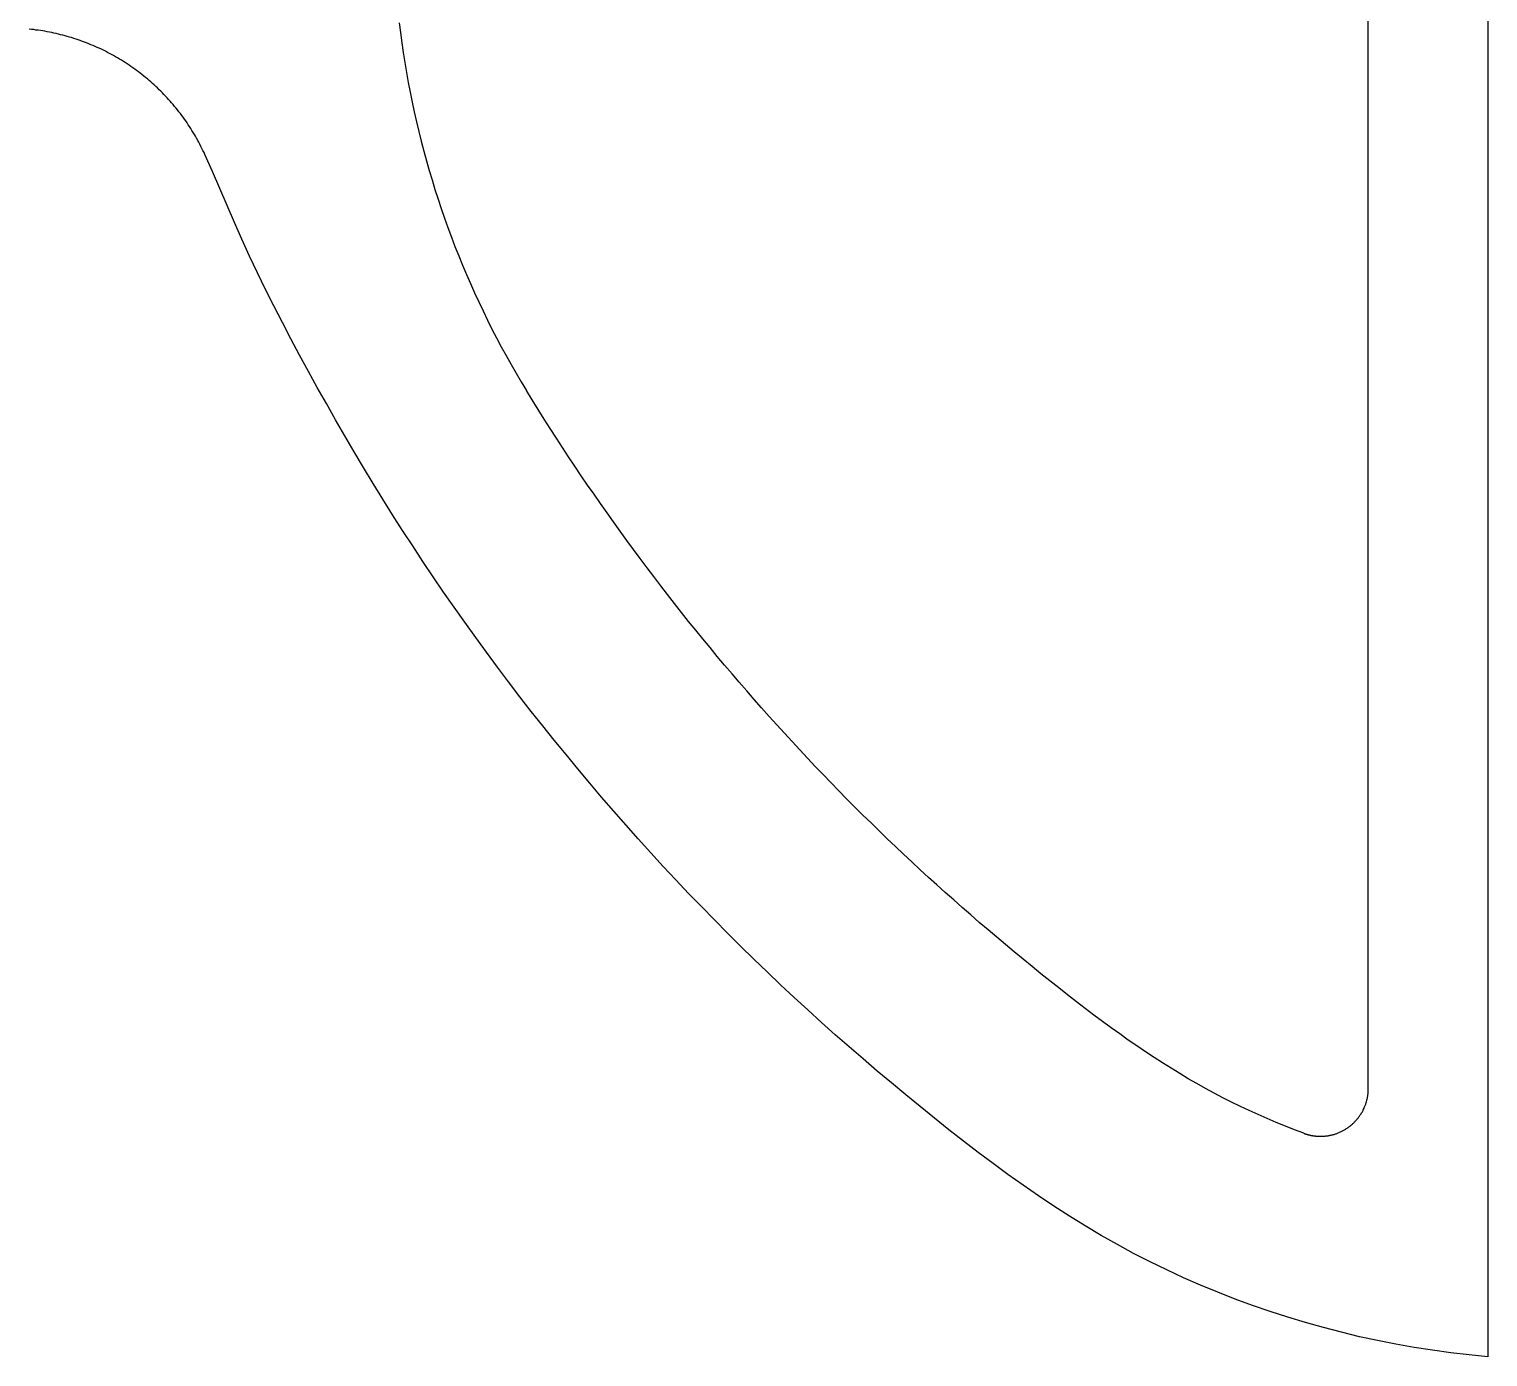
# Model space of a CAD drawing. Header units: metres. Extents: x -139 to -6, y -120 to 120.
# Drawn here: x -128 to -6, y -120.4 to -9.4 of the extents above; entities that cross this region are included whole.
import ezdxf

# ---------------------------------------------------------------- set-up
doc = ezdxf.new("R2010")
doc.units = ezdxf.units.M

msp = doc.modelspace()

# ---------------------------------------------------------------- linework, layer by layer
for p, q in [((-6, 120.39), (-6, -120.39)), ((-16, -97.95), (-16, 97.95)), ((-127.86, -9.37), (-128.05, -9.35)), ((-127.67, -9.39), (-127.86, -9.37)), ((-127.48, -9.42), (-127.67, -9.39)), ((-127.29, -9.44), (-127.48, -9.42)), ((-127.1, -9.47), (-127.29, -9.44)), ((-126.91, -9.5), (-127.1, -9.47)), ((-126.73, -9.53), (-126.91, -9.5)), ((-126.54, -9.56), (-126.73, -9.53)), ((-126.35, -9.6), (-126.54, -9.56)), ((-126.16, -9.64), (-126.35, -9.6)), ((-125.98, -9.68), (-126.16, -9.64)), ((-125.79, -9.72), (-125.98, -9.68)), ((-125.6, -9.76), (-125.79, -9.72)), ((-125.42, -9.81), (-125.6, -9.76)), ((-97.08, -8.81), (-96.98, -9.64)), ((-96.98, -9.64), (-96.87, -10.48)), ((-125.23, -9.85), (-125.42, -9.81)), ((-125.05, -9.9), (-125.23, -9.85)), ((-124.86, -9.96), (-125.05, -9.9)), ((-124.68, -10.01), (-124.86, -9.96)), ((-124.5, -10.06), (-124.68, -10.01)), ((-124.32, -10.12), (-124.5, -10.06)), ((-124.13, -10.18), (-124.32, -10.12)), ((-123.95, -10.24), (-124.13, -10.18)), ((-123.77, -10.3), (-123.95, -10.24)), ((-123.59, -10.37), (-123.77, -10.3)), ((-123.41, -10.43), (-123.59, -10.37)), ((-123.24, -10.5), (-123.41, -10.43)), ((-123.06, -10.57), (-123.24, -10.5)), ((-122.88, -10.65), (-123.06, -10.57)), ((-122.7, -10.72), (-122.88, -10.65)), ((-122.53, -10.8), (-122.7, -10.72)), ((-122.36, -10.87), (-122.53, -10.8)), ((-122.18, -10.95), (-122.36, -10.87)), ((-122.01, -11.03), (-122.18, -10.95)), ((-96.87, -10.48), (-96.75, -11.31)), ((-121.84, -11.12), (-122.01, -11.03)), ((-121.67, -11.2), (-121.84, -11.12)), ((-121.5, -11.29), (-121.67, -11.2)), ((-121.33, -11.38), (-121.5, -11.29)), ((-121.16, -11.47), (-121.33, -11.38)), ((-120.99, -11.56), (-121.16, -11.47)), ((-120.82, -11.65), (-120.99, -11.56)), ((-120.66, -11.75), (-120.82, -11.65)), ((-120.49, -11.85), (-120.66, -11.75)), ((-120.33, -11.95), (-120.49, -11.85)), ((-120.17, -12.05), (-120.33, -11.95)), ((-120.01, -12.15), (-120.17, -12.05)), ((-119.85, -12.25), (-120.01, -12.15)), ((-96.75, -11.31), (-96.62, -12.14)), ((-96.62, -12.14), (-96.48, -12.97)), ((-119.69, -12.36), (-119.85, -12.25)), ((-119.53, -12.47), (-119.69, -12.36)), ((-119.37, -12.58), (-119.53, -12.47)), ((-119.22, -12.69), (-119.37, -12.58)), ((-119.07, -12.8), (-119.22, -12.69)), ((-118.91, -12.92), (-119.07, -12.8)), ((-118.76, -13.03), (-118.91, -12.92)), ((-118.61, -13.15), (-118.76, -13.03)), ((-118.46, -13.27), (-118.61, -13.15)), ((-118.31, -13.39), (-118.46, -13.27)), ((-118.16, -13.51), (-118.31, -13.39)), ((-96.48, -12.97), (-96.33, -13.8)), ((-118.02, -13.63), (-118.16, -13.51)), ((-117.88, -13.76), (-118.02, -13.63)), ((-117.73, -13.89), (-117.88, -13.76)), ((-117.59, -14.01), (-117.73, -13.89)), ((-117.45, -14.14), (-117.59, -14.01)), ((-117.31, -14.27), (-117.45, -14.14)), ((-117.17, -14.41), (-117.31, -14.27)), ((-117.04, -14.54), (-117.17, -14.41)), ((-116.9, -14.68), (-117.04, -14.54)), ((-96.33, -13.8), (-96.17, -14.62)), ((-96.17, -14.62), (-96, -15.45)), ((-116.77, -14.81), (-116.9, -14.68)), ((-116.64, -14.95), (-116.77, -14.81)), ((-116.51, -15.09), (-116.64, -14.95)), ((-116.38, -15.23), (-116.51, -15.09)), ((-116.25, -15.37), (-116.38, -15.23)), ((-116.13, -15.52), (-116.25, -15.37)), ((-116, -15.66), (-116.13, -15.52)), ((-115.88, -15.81), (-116, -15.66)), ((-115.76, -15.96), (-115.88, -15.81)), ((-96, -15.45), (-95.83, -16.27)), ((-115.64, -16.11), (-115.76, -15.96)), ((-115.52, -16.26), (-115.64, -16.11)), ((-115.4, -16.41), (-115.52, -16.26)), ((-115.29, -16.56), (-115.4, -16.41)), ((-115.17, -16.71), (-115.29, -16.56)), ((-115.06, -16.87), (-115.17, -16.71)), ((-114.95, -17.02), (-115.06, -16.87)), ((-114.84, -17.18), (-114.95, -17.02)), ((-95.83, -16.27), (-95.64, -17.09)), ((-114.74, -17.34), (-114.84, -17.18)), ((-114.63, -17.5), (-114.74, -17.34)), ((-114.53, -17.66), (-114.63, -17.5)), ((-114.43, -17.82), (-114.53, -17.66)), ((-114.33, -17.98), (-114.43, -17.82)), ((-114.23, -18.15), (-114.33, -17.98)), ((-114.13, -18.31), (-114.23, -18.15)), ((-95.64, -17.09), (-95.45, -17.91)), ((-95.45, -17.91), (-95.25, -18.72)), ((-114.04, -18.48), (-114.13, -18.31)), ((-113.95, -18.65), (-114.04, -18.48)), ((-113.85, -18.81), (-113.95, -18.65)), ((-113.76, -18.98), (-113.85, -18.81)), ((-113.68, -19.15), (-113.76, -18.98)), ((-113.59, -19.32), (-113.68, -19.15)), ((-113.51, -19.49), (-113.59, -19.32)), ((-113.42, -19.67), (-113.51, -19.49)), ((-95.25, -18.72), (-95.03, -19.54)), ((-113.34, -19.84), (-113.42, -19.67)), ((-112.71, -21.25), (-113.34, -19.84)), ((-95.03, -19.54), (-94.81, -20.35)), ((-94.81, -20.35), (-94.58, -21.16)), ((-112.1, -22.67), (-112.71, -21.25)), ((-94.58, -21.16), (-94.34, -21.96)), ((-94.34, -21.96), (-94.1, -22.77)), ((-111.49, -24.09), (-112.1, -22.67)), ((-94.1, -22.77), (-93.84, -23.57)), ((-110.88, -25.51), (-111.49, -24.09)), ((-93.84, -23.57), (-93.57, -24.36)), ((-93.57, -24.36), (-93.3, -25.16)), ((-110.26, -26.92), (-110.88, -25.51)), ((-93.3, -25.16), (-93.01, -25.95)), ((-93.01, -25.95), (-92.72, -26.74)), ((-92.72, -26.74), (-92.42, -27.52)), ((-109.61, -28.33), (-110.26, -26.92)), ((-92.42, -27.52), (-92.11, -28.31)), ((-108.95, -29.73), (-109.61, -28.33)), ((-92.11, -28.31), (-91.79, -29.08)), ((-91.79, -29.08), (-91.47, -29.86)), ((-108.27, -31.11), (-108.95, -29.73)), ((-91.47, -29.86), (-91.13, -30.63)), ((-107.57, -32.5), (-108.27, -31.11)), ((-91.13, -30.63), (-90.79, -31.4)), ((-90.79, -31.4), (-90.43, -32.16)), ((-106.86, -33.87), (-107.57, -32.5)), ((-90.43, -32.16), (-90.07, -32.92)), ((-90.07, -32.92), (-89.7, -33.68)), ((-106.15, -35.24), (-106.86, -33.87)), ((-89.7, -33.68), (-89.33, -34.43)), ((-105.42, -36.61), (-106.15, -35.24)), ((-89.33, -34.43), (-88.94, -35.17)), ((-88.94, -35.17), (-88.55, -35.92)), ((-104.68, -37.97), (-105.42, -36.61)), ((-88.55, -35.92), (-88.14, -36.65)), ((-88.14, -36.65), (-87.73, -37.39)), ((-87.73, -37.39), (-87.31, -38.12)), ((-103.94, -39.32), (-104.68, -37.97)), ((-87.31, -38.12), (-86.89, -38.84)), ((-86.89, -38.84), (-86.45, -39.56)), ((-103.18, -40.67), (-103.94, -39.32)), ((-85.96, -40.36), (-86.45, -39.56)), ((-102.42, -42.02), (-103.18, -40.67)), ((-85.46, -41.16), (-85.96, -40.36)), ((-84.96, -41.96), (-85.46, -41.16)), ((-101.65, -43.36), (-102.42, -42.02)), ((-84.45, -42.76), (-84.96, -41.96)), ((-100.87, -44.7), (-101.65, -43.36)), ((-83.94, -43.55), (-84.45, -42.76)), ((-83.43, -44.34), (-83.94, -43.55)), ((-100.08, -46.02), (-100.87, -44.7)), ((-82.91, -45.13), (-83.43, -44.34)), ((-82.38, -45.91), (-82.91, -45.13)), ((-99.27, -47.35), (-100.08, -46.02)), ((-81.85, -46.7), (-82.38, -45.91)), ((-98.46, -48.66), (-99.27, -47.35)), ((-81.32, -47.48), (-81.85, -46.7)), ((-80.78, -48.25), (-81.32, -47.48)), ((-97.64, -49.97), (-98.46, -48.66)), ((-80.24, -49.03), (-80.78, -48.25)), ((-96.8, -51.28), (-97.64, -49.97)), ((-79.7, -49.8), (-80.24, -49.03)), ((-79.15, -50.57), (-79.7, -49.8)), ((-78.6, -51.34), (-79.15, -50.57)), ((-95.96, -52.57), (-96.8, -51.28)), ((-78.04, -52.11), (-78.6, -51.34)), ((-77.48, -52.87), (-78.04, -52.11)), ((-95.11, -53.87), (-95.96, -52.57)), ((-76.92, -53.63), (-77.48, -52.87)), ((-76.35, -54.39), (-76.92, -53.63)), ((-94.24, -55.15), (-95.11, -53.87)), ((-75.78, -55.14), (-76.35, -54.39)), ((-93.37, -56.43), (-94.24, -55.15)), ((-75.21, -55.9), (-75.78, -55.14)), ((-74.63, -56.64), (-75.21, -55.9)), ((-92.49, -57.7), (-93.37, -56.43)), ((-74.04, -57.39), (-74.63, -56.64)), ((-91.59, -58.96), (-92.49, -57.7)), ((-73.46, -58.13), (-74.04, -57.39)), ((-72.87, -58.88), (-73.46, -58.13)), ((-90.69, -60.22), (-91.59, -58.96)), ((-72.27, -59.61), (-72.87, -58.88)), ((-71.67, -60.35), (-72.27, -59.61)), ((-89.78, -61.47), (-90.69, -60.22)), ((-71.07, -61.08), (-71.67, -60.35)), ((-88.86, -62.72), (-89.78, -61.47)), ((-70.47, -61.81), (-71.07, -61.08)), ((-69.86, -62.54), (-70.47, -61.81)), ((-87.93, -63.95), (-88.86, -62.72)), ((-69.24, -63.26), (-69.86, -62.54)), ((-68.63, -63.98), (-69.24, -63.26)), ((-86.99, -65.18), (-87.93, -63.95)), ((-68.01, -64.7), (-68.63, -63.98)), ((-86.04, -66.41), (-86.99, -65.18)), ((-67.38, -65.41), (-68.01, -64.7)), ((-66.76, -66.12), (-67.38, -65.41)), ((-85.08, -67.62), (-86.04, -66.41)), ((-66.13, -66.83), (-66.76, -66.12)), ((-65.49, -67.54), (-66.13, -66.83)), ((-84.11, -68.83), (-85.08, -67.62)), ((-64.85, -68.24), (-65.49, -67.54)), ((-64.21, -68.94), (-64.85, -68.24)), ((-83.13, -70.03), (-84.11, -68.83)), ((-63.57, -69.63), (-64.21, -68.94)), ((-82.15, -71.22), (-83.13, -70.03)), ((-62.92, -70.32), (-63.57, -69.63)), ((-62.27, -71.01), (-62.92, -70.32)), ((-81.15, -72.41), (-82.15, -71.22)), ((-61.61, -71.7), (-62.27, -71.01)), ((-60.95, -72.38), (-61.61, -71.7)), ((-80.15, -73.59), (-81.15, -72.41)), ((-60.29, -73.06), (-60.95, -72.38)), ((-59.62, -73.74), (-60.29, -73.06)), ((-79.14, -74.76), (-80.15, -73.59)), ((-58.96, -74.41), (-59.62, -73.74)), ((-58.29, -75.08), (-58.96, -74.41)), ((-78.11, -75.93), (-79.14, -74.76)), ((-57.61, -75.74), (-58.29, -75.08)), ((-77.08, -77.08), (-78.11, -75.93)), ((-56.94, -76.4), (-57.61, -75.74)), ((-56.26, -77.06), (-56.94, -76.4)), ((-76.04, -78.23), (-77.08, -77.08)), ((-55.57, -77.71), (-56.26, -77.06)), ((-54.89, -78.36), (-55.57, -77.71)), ((-74.99, -79.37), (-76.04, -78.23)), ((-54.2, -79), (-54.89, -78.36)), ((-53.5, -79.65), (-54.2, -79)), ((-73.94, -80.5), (-74.99, -79.37)), ((-72.87, -81.63), (-73.94, -80.5)), ((-52.81, -80.29), (-53.5, -79.65)), ((-52.11, -80.92), (-52.81, -80.29)), ((-71.8, -82.74), (-72.87, -81.63)), ((-51.4, -81.55), (-52.11, -80.92)), ((-50.69, -82.18), (-51.4, -81.55)), ((-70.72, -83.85), (-71.8, -82.74)), ((-49.98, -82.81), (-50.69, -82.18)), ((-49.27, -83.44), (-49.98, -82.81)), ((-69.63, -84.95), (-70.72, -83.85)), ((-48.55, -84.06), (-49.27, -83.44)), ((-47.82, -84.68), (-48.55, -84.06)), ((-68.53, -86.04), (-69.63, -84.95)), ((-47.09, -85.29), (-47.82, -84.68)), ((-46.36, -85.91), (-47.09, -85.29)), ((-67.42, -87.13), (-68.53, -86.04)), ((-45.62, -86.53), (-46.36, -85.91)), ((-44.88, -87.14), (-45.62, -86.53)), ((-66.3, -88.2), (-67.42, -87.13)), ((-44.13, -87.75), (-44.88, -87.14)), ((-43.39, -88.35), (-44.13, -87.75)), ((-65.18, -89.27), (-66.3, -88.2)), ((-42.64, -88.95), (-43.39, -88.35)), ((-41.9, -89.54), (-42.64, -88.95)), ((-64.05, -90.33), (-65.18, -89.27)), ((-41.16, -90.12), (-41.9, -89.54)), ((-40.42, -90.7), (-41.16, -90.12)), ((-62.91, -91.38), (-64.05, -90.33)), ((-61.76, -92.42), (-62.91, -91.38)), ((-39.69, -91.26), (-40.42, -90.7)), ((-38.96, -91.81), (-39.69, -91.26)), ((-60.6, -93.45), (-61.76, -92.42)), ((-38.24, -92.35), (-38.96, -91.81)), ((-37.52, -92.88), (-38.24, -92.35)), ((-59.44, -94.47), (-60.6, -93.45)), ((-36.8, -93.39), (-37.52, -92.88)), ((-36.08, -93.9), (-36.8, -93.39)), ((-35.37, -94.39), (-36.08, -93.9)), ((-58.27, -95.48), (-59.44, -94.47)), ((-34.65, -94.88), (-35.37, -94.39)), ((-33.93, -95.35), (-34.65, -94.88)), ((-57.09, -96.49), (-58.27, -95.48)), ((-33.22, -95.81), (-33.93, -95.35)), ((-32.5, -96.26), (-33.22, -95.81)), ((-31.78, -96.7), (-32.5, -96.26)), ((-55.9, -97.49), (-57.09, -96.49)), ((-54.71, -98.48), (-55.9, -97.49)), ((-31.06, -97.13), (-31.78, -96.7)), ((-30.34, -97.54), (-31.06, -97.13)), ((-29.62, -97.94), (-30.34, -97.54)), ((-53.51, -99.46), (-54.71, -98.48)), ((-28.89, -98.34), (-29.62, -97.94)), ((-28.17, -98.72), (-28.89, -98.34)), ((-27.44, -99.09), (-28.17, -98.72)), ((-16.11, -98.89), (-16.1, -98.83)), ((-16.1, -98.83), (-16.08, -98.77)), ((-16.08, -98.77), (-16.07, -98.7)), ((-16.07, -98.7), (-16.06, -98.64)), ((-16.06, -98.64), (-16.05, -98.58)), ((-16.05, -98.58), (-16.04, -98.52)), ((-16.04, -98.52), (-16.03, -98.45)), ((-16.03, -98.45), (-16.02, -98.39)), ((-16.02, -98.33), (-16.01, -98.26)), ((-16.02, -98.39), (-16.02, -98.33)), ((-16.01, -98.2), (-16, -98.14)), ((-16.01, -98.26), (-16.01, -98.2)), ((-16, -98.01), (-16, -97.95)), ((-16, -98.07), (-16, -98.01)), ((-16, -98.14), (-16, -98.07)), ((-52.3, -100.43), (-53.51, -99.46)), ((-26.7, -99.45), (-27.44, -99.09)), ((-25.96, -99.8), (-26.7, -99.45)), ((-25.22, -100.14), (-25.96, -99.8)), ((-16.63, -100.11), (-16.6, -100.06)), ((-16.6, -100.06), (-16.57, -100)), ((-16.57, -100), (-16.54, -99.95)), ((-16.54, -99.95), (-16.5, -99.89)), ((-16.5, -99.89), (-16.47, -99.84)), ((-16.47, -99.84), (-16.44, -99.78)), ((-16.44, -99.78), (-16.42, -99.72)), ((-16.42, -99.72), (-16.39, -99.67)), ((-16.39, -99.67), (-16.36, -99.61)), ((-16.36, -99.61), (-16.34, -99.55)), ((-16.34, -99.55), (-16.31, -99.49)), ((-16.31, -99.49), (-16.29, -99.43)), ((-16.29, -99.43), (-16.26, -99.38)), ((-16.26, -99.38), (-16.24, -99.32)), ((-16.24, -99.32), (-16.22, -99.26)), ((-16.22, -99.26), (-16.2, -99.2)), ((-16.2, -99.2), (-16.18, -99.14)), ((-16.18, -99.14), (-16.16, -99.07)), ((-16.16, -99.07), (-16.14, -99.01)), ((-16.14, -99.01), (-16.13, -98.95)), ((-16.13, -98.95), (-16.11, -98.89)), ((-51.09, -101.4), (-52.3, -100.43)), ((-24.46, -100.47), (-25.22, -100.14)), ((-23.7, -100.79), (-24.46, -100.47)), ((-22.94, -101.1), (-23.7, -100.79)), ((-22.17, -101.41), (-22.94, -101.1)), ((-17.84, -101.31), (-17.78, -101.28)), ((-17.78, -101.28), (-17.73, -101.24)), ((-17.73, -101.24), (-17.68, -101.21)), ((-17.68, -101.21), (-17.63, -101.17)), ((-17.63, -101.17), (-17.58, -101.13)), ((-17.58, -101.13), (-17.53, -101.09)), ((-17.53, -101.09), (-17.48, -101.05)), ((-17.48, -101.05), (-17.43, -101.01)), ((-17.43, -101.01), (-17.38, -100.97)), ((-17.38, -100.97), (-17.33, -100.93)), ((-17.33, -100.93), (-17.29, -100.89)), ((-17.29, -100.89), (-17.24, -100.84)), ((-17.24, -100.84), (-17.19, -100.8)), ((-17.19, -100.8), (-17.15, -100.75)), ((-17.15, -100.75), (-17.11, -100.71)), ((-17.11, -100.71), (-17.06, -100.66)), ((-17.06, -100.66), (-17.02, -100.61)), ((-17.02, -100.61), (-16.98, -100.57)), ((-16.98, -100.57), (-16.94, -100.52)), ((-16.94, -100.52), (-16.9, -100.47)), ((-16.9, -100.47), (-16.86, -100.42)), ((-16.86, -100.42), (-16.82, -100.37)), ((-16.82, -100.37), (-16.78, -100.32)), ((-16.78, -100.32), (-16.74, -100.27)), ((-16.74, -100.27), (-16.71, -100.22)), ((-16.71, -100.22), (-16.67, -100.16)), ((-16.67, -100.16), (-16.63, -100.11)), ((-49.87, -102.35), (-51.09, -101.4)), ((-48.64, -103.3), (-49.87, -102.35)), ((-21.39, -101.7), (-22.17, -101.41)), ((-21.39, -101.7), (-21.38, -101.7)), ((-21.38, -101.7), (-21.36, -101.71)), ((-21.36, -101.71), (-21.35, -101.71)), ((-21.35, -101.71), (-21.33, -101.72)), ((-21.33, -101.72), (-21.32, -101.72)), ((-21.32, -101.72), (-21.31, -101.73)), ((-21.31, -101.73), (-21.29, -101.73)), ((-21.29, -101.73), (-21.28, -101.74)), ((-21.28, -101.74), (-21.27, -101.74)), ((-21.27, -101.74), (-21.25, -101.75)), ((-21.25, -101.75), (-21.24, -101.75)), ((-21.24, -101.75), (-21.23, -101.76)), ((-21.23, -101.76), (-21.21, -101.76)), ((-21.21, -101.76), (-21.2, -101.76)), ((-21.2, -101.76), (-21.19, -101.77)), ((-21.19, -101.77), (-21.17, -101.77)), ((-21.17, -101.77), (-21.16, -101.78)), ((-21.16, -101.78), (-21.14, -101.78)), ((-21.14, -101.78), (-21.13, -101.78)), ((-21.13, -101.78), (-21.12, -101.79)), ((-21.12, -101.79), (-21.1, -101.79)), ((-21.1, -101.79), (-21.09, -101.8)), ((-21.09, -101.8), (-21.08, -101.8)), ((-21.08, -101.8), (-21.06, -101.8)), ((-21.06, -101.8), (-21.05, -101.81)), ((-21.05, -101.81), (-21.03, -101.81)), ((-21.03, -101.81), (-21.02, -101.82)), ((-21.02, -101.82), (-21.01, -101.82)), ((-21.01, -101.82), (-20.99, -101.82)), ((-20.99, -101.82), (-20.98, -101.83)), ((-20.98, -101.83), (-20.96, -101.83)), ((-20.96, -101.83), (-20.95, -101.83)), ((-20.95, -101.83), (-20.94, -101.84)), ((-20.94, -101.84), (-20.92, -101.84)), ((-20.92, -101.84), (-20.91, -101.84)), ((-20.91, -101.84), (-20.89, -101.85)), ((-20.89, -101.85), (-20.88, -101.85)), ((-20.88, -101.85), (-20.87, -101.85)), ((-20.87, -101.85), (-20.85, -101.86)), ((-20.85, -101.86), (-20.84, -101.86)), ((-20.84, -101.86), (-20.82, -101.86)), ((-20.82, -101.86), (-20.81, -101.86)), ((-20.81, -101.86), (-20.8, -101.87)), ((-20.8, -101.87), (-20.78, -101.87)), ((-20.78, -101.87), (-20.77, -101.87)), ((-20.77, -101.87), (-20.75, -101.88)), ((-20.75, -101.88), (-20.74, -101.88)), ((-20.74, -101.88), (-20.73, -101.88)), ((-20.73, -101.88), (-20.71, -101.88)), ((-20.71, -101.88), (-20.7, -101.89)), ((-20.7, -101.89), (-20.68, -101.89)), ((-20.68, -101.89), (-20.67, -101.89)), ((-20.67, -101.89), (-20.66, -101.89)), ((-20.66, -101.89), (-20.64, -101.9)), ((-20.64, -101.9), (-20.63, -101.9)), ((-20.63, -101.9), (-20.61, -101.9)), ((-20.61, -101.9), (-20.6, -101.9)), ((-20.6, -101.9), (-20.59, -101.9)), ((-20.59, -101.9), (-20.57, -101.91)), ((-20.57, -101.91), (-20.56, -101.91)), ((-20.56, -101.91), (-20.54, -101.91)), ((-20.54, -101.91), (-20.53, -101.91)), ((-20.53, -101.91), (-20.51, -101.91)), ((-20.51, -101.91), (-20.5, -101.92)), ((-20.5, -101.92), (-20.49, -101.92)), ((-20.49, -101.92), (-20.47, -101.92)), ((-20.47, -101.92), (-20.46, -101.92)), ((-20.46, -101.92), (-20.44, -101.92)), ((-20.44, -101.92), (-20.43, -101.92)), ((-20.43, -101.92), (-20.41, -101.93)), ((-20.41, -101.93), (-20.4, -101.93)), ((-20.4, -101.93), (-20.39, -101.93)), ((-20.39, -101.93), (-20.37, -101.93)), ((-20.37, -101.93), (-20.36, -101.93)), ((-20.36, -101.93), (-20.34, -101.93)), ((-20.34, -101.93), (-20.33, -101.93)), ((-20.33, -101.93), (-20.31, -101.94)), ((-20.31, -101.94), (-20.3, -101.94)), ((-20.3, -101.94), (-20.29, -101.94)), ((-20.29, -101.94), (-20.27, -101.94)), ((-20.27, -101.94), (-20.26, -101.94)), ((-20.26, -101.94), (-20.24, -101.94)), ((-20.24, -101.94), (-20.23, -101.94)), ((-20.23, -101.94), (-20.21, -101.94)), ((-20.21, -101.94), (-20.2, -101.94)), ((-20.2, -101.94), (-20.19, -101.94)), ((-20.19, -101.94), (-20.17, -101.94)), ((-20.17, -101.94), (-20.16, -101.94)), ((-20.16, -101.94), (-20.14, -101.95)), ((-20.14, -101.95), (-20.13, -101.95)), ((-20.13, -101.95), (-20.11, -101.95)), ((-20.11, -101.95), (-20.1, -101.95)), ((-20.1, -101.95), (-20.09, -101.95)), ((-20.09, -101.95), (-20.07, -101.95)), ((-20.07, -101.95), (-20.06, -101.95)), ((-20.06, -101.95), (-20.04, -101.95)), ((-20.04, -101.95), (-20.03, -101.95)), ((-20.03, -101.95), (-20.01, -101.95)), ((-20.01, -101.95), (-20, -101.95)), ((-20, -101.95), (-19.94, -101.95)), ((-19.94, -101.95), (-19.87, -101.95)), ((-19.87, -101.95), (-19.81, -101.94)), ((-19.81, -101.94), (-19.75, -101.94)), ((-19.75, -101.94), (-19.68, -101.94)), ((-19.68, -101.94), (-19.62, -101.93)), ((-19.62, -101.93), (-19.56, -101.92)), ((-19.56, -101.92), (-19.49, -101.92)), ((-19.49, -101.92), (-19.43, -101.91)), ((-19.43, -101.91), (-19.37, -101.9)), ((-19.37, -101.9), (-19.31, -101.89)), ((-19.31, -101.89), (-19.24, -101.88)), ((-19.24, -101.88), (-19.18, -101.86)), ((-19.18, -101.86), (-19.12, -101.85)), ((-19.12, -101.85), (-19.06, -101.83)), ((-19.06, -101.83), (-19, -101.82)), ((-19, -101.82), (-18.93, -101.8)), ((-18.93, -101.8), (-18.87, -101.79)), ((-18.87, -101.79), (-18.81, -101.77)), ((-18.81, -101.77), (-18.75, -101.75)), ((-18.75, -101.75), (-18.69, -101.73)), ((-18.69, -101.73), (-18.63, -101.71)), ((-18.63, -101.71), (-18.57, -101.68)), ((-18.57, -101.68), (-18.51, -101.66)), ((-18.51, -101.66), (-18.45, -101.64)), ((-18.45, -101.64), (-18.4, -101.61)), ((-18.4, -101.61), (-18.34, -101.59)), ((-18.34, -101.59), (-18.28, -101.56)), ((-18.28, -101.56), (-18.22, -101.53)), ((-18.22, -101.53), (-18.17, -101.5)), ((-18.17, -101.5), (-18.11, -101.47)), ((-18.11, -101.47), (-18.06, -101.44)), ((-18.06, -101.44), (-18, -101.41)), ((-18, -101.41), (-17.95, -101.38)), ((-17.95, -101.38), (-17.89, -101.35)), ((-17.89, -101.35), (-17.84, -101.31)), ((-47.4, -104.23), (-48.64, -103.3)), ((-46.15, -105.15), (-47.4, -104.23)), ((-44.89, -106.05), (-46.15, -105.15)), ((-43.61, -106.93), (-44.89, -106.05)), ((-42.32, -107.79), (-43.61, -106.93)), ((-41.01, -108.63), (-42.32, -107.79)), ((-39.69, -109.44), (-41.01, -108.63)), ((-38.35, -110.24), (-39.69, -109.44)), ((-37, -111), (-38.35, -110.24)), ((-35.64, -111.74), (-37, -111)), ((-34.26, -112.45), (-35.64, -111.74)), ((-32.86, -113.13), (-34.26, -112.45)), ((-31.45, -113.78), (-32.86, -113.13)), ((-30.03, -114.4), (-31.45, -113.78)), ((-28.59, -115), (-30.03, -114.4)), ((-27.15, -115.56), (-28.59, -115)), ((-25.69, -116.1), (-27.15, -115.56)), ((-24.22, -116.6), (-25.69, -116.1)), ((-22.74, -117.08), (-24.22, -116.6)), ((-21.25, -117.53), (-22.74, -117.08)), ((-19.76, -117.95), (-21.25, -117.53)), ((-18.25, -118.34), (-19.76, -117.95)), ((-16.74, -118.71), (-18.25, -118.34)), ((-15.22, -119.04), (-16.74, -118.71)), ((-13.7, -119.34), (-15.22, -119.04)), ((-12.17, -119.61), (-13.7, -119.34)), ((-10.63, -119.85), (-12.17, -119.61)), ((-9.09, -120.06), (-10.63, -119.85)), ((-7.55, -120.24), (-9.09, -120.06)), ((-6, -120.39), (-7.55, -120.24))]:
    msp.add_line(p, q)

doc.saveas('drawing.dxf')
